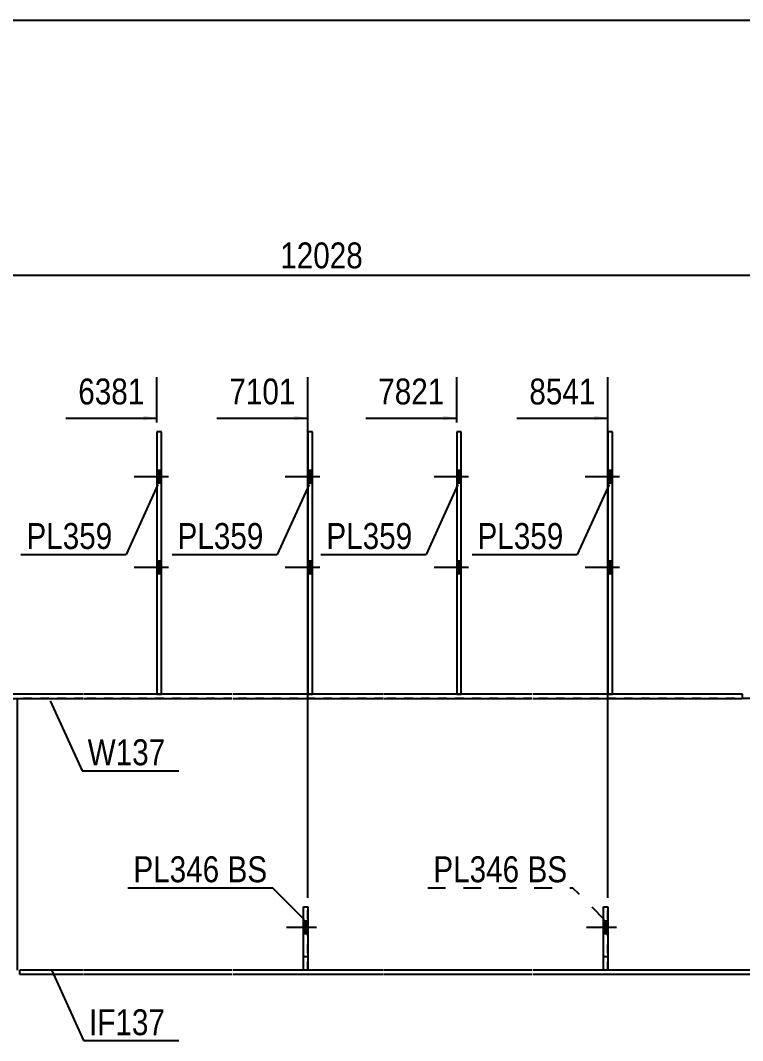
# Model space of a CAD drawing. Header units: millimetres. Extents: x 2 to 405, y 5 to 282.
# Drawn here: x 176 to 255.8, y 169.3 to 282 of the extents above; entities that cross this region are included whole.
import ezdxf

# ---------------------------------------------------------------- set-up
doc = ezdxf.new("R2010")
doc.units = ezdxf.units.MM
doc.linetypes.add('DXK_LINE_DOT1', pattern=[1.8814, 0.9407, -0.9407])
doc.linetypes.add('DXK_LINE_DOT2', pattern=[3.9198, 1.9599, -1.9599])
doc.styles.add('Arial Narrow', font='ARIALN.TTF', dxfattribs={"height": 0.2})

# ---------------------------------------------------------------- blocks, each defined once
blk = doc.blocks.new('Unknown-624480535-5890')
at = {"color": 5, "linetype": 'Continuous'}
blk.add_line((405, 282), (5, 282), dxfattribs=at)
blk = doc.blocks.new('Part-624480535-1279 - 1213')
at = {"color": 2, "linetype": 'Continuous'}
for p, q in [((224.75, 236.55), (224.25, 236.55)), ((224.25, 236.55), (224.25, 207.55)), ((224.75, 207.55), (224.75, 236.55))]:
    blk.add_line(p, q, dxfattribs=at)
at = {"color": 7, "linetype": 'DXK_LINE_DOT1'}
blk.add_line((224.25, 207.55), (224.75, 207.55), dxfattribs=at)
blk = doc.blocks.new('Bolt-624480535-1350 - 1213')
at = {"linetype": 'Continuous'}
for points in [[(208.3, 230.85), (208.3, 232.25), (207.8, 232.25), (207.8, 230.85)], [(208.3, 230.85), (208.3, 232.25), (207.8, 232.25), (207.8, 230.85)], [(208.3, 220.85), (208.3, 222.25), (207.8, 222.25), (207.8, 220.85)], [(208.3, 220.85), (208.3, 222.25), (207.8, 222.25), (207.8, 220.85)]]:
    blk.add_hatch(color=3, dxfattribs=at).paths.add_polyline_path(points)
at = {"color": 3, "linetype": 'Continuous'}
for p, q in [((208.3, 232.25), (207.8, 232.25)), ((208.3, 232.25), (207.8, 232.25)), ((209.1, 231.55), (205.3, 231.55)), ((209.1, 231.55), (205.3, 231.55)), ((208.3, 230.85), (207.8, 230.85)), ((208.3, 230.85), (207.8, 230.85)), ((208.3, 222.25), (207.8, 222.25)), ((208.3, 222.25), (207.8, 222.25)), ((209.1, 221.55), (205.3, 221.55)), ((209.1, 221.55), (205.3, 221.55)), ((208.3, 220.85), (207.8, 220.85)), ((208.3, 220.85), (207.8, 220.85))]:
    blk.add_line(p, q, dxfattribs=at)
blk = doc.blocks.new('Part-624480535-1230 - 1213')
at = {"color": 2, "linetype": 'Continuous'}
for p, q in [((175.65, 207.05), (175.65, 177.05)), ((366.11, 177.05), (366.19, 177.05))]:
    blk.add_line(p, q, dxfattribs=at)
at = {"color": 7, "linetype": 'DXK_LINE_DOT1'}
for p, q in [((182.95, 207.05), (175.65, 207.05)), ((199.4, 207.05), (183.05, 207.05)), ((216.1, 207.05), (199.5, 207.05)), ((232.55, 207.05), (216.2, 207.05)), ((268.14, 207.05), (232.65, 207.05)), ((284.59, 207.05), (268.24, 207.05)), ((301.29, 207.05), (284.69, 207.05)), ((317.74, 207.05), (301.39, 207.05)), ((334.44, 207.05), (317.84, 207.05)), ((370.96, 207.05), (334.54, 207.05)), ((366.19, 177.05), (370.96, 207.05)), ((182.95, 177.05), (175.65, 177.05)), ((199.4, 177.05), (183.05, 177.05)), ((216.1, 177.05), (199.5, 177.05)), ((232.55, 177.05), (216.2, 177.05)), ((268.14, 177.05), (232.65, 177.05)), ((284.59, 177.05), (268.24, 177.05)), ((301.29, 177.05), (284.69, 177.05)), ((317.74, 177.05), (301.39, 177.05)), ((334.44, 177.05), (317.84, 177.05)), ((366.19, 177.05), (334.54, 177.05))]:
    blk.add_line(p, q, dxfattribs=at)
blk = doc.blocks.new('Part-624480535-1290 - 1213')
at = {"color": 2, "linetype": 'Continuous'}
for p, q in [((241.45, 236.55), (240.95, 236.55)), ((240.95, 236.55), (240.95, 207.55)), ((241.45, 207.55), (241.45, 236.55))]:
    blk.add_line(p, q, dxfattribs=at)
at = {"color": 7, "linetype": 'DXK_LINE_DOT1'}
blk.add_line((240.95, 207.55), (241.45, 207.55), dxfattribs=at)
blk = doc.blocks.new('Bolt-624480535-1354 - 1213')
at = {"linetype": 'Continuous'}
blk.add_hatch(color=3, dxfattribs=at).paths.add_polyline_path([(207.8, 181.05), (207.8, 182.45), (207.3, 182.45), (207.3, 181.05)])
at = {"color": 3, "linetype": 'Continuous'}
for p, q in [((208.75, 181.75), (205.45, 181.75)), ((207.8, 182.45), (207.3, 182.45)), ((207.8, 181.05), (207.3, 181.05))]:
    blk.add_line(p, q, dxfattribs=at)
blk = doc.blocks.new('Part-624480535-1233 - 1213')
at = {"color": 2, "linetype": 'Continuous'}
for p, q in [((145.65, 207.55), (145.65, 207.05)), ((182.95, 207.55), (145.65, 207.55)), ((199.4, 207.55), (183.05, 207.55)), ((216.1, 207.55), (199.5, 207.55)), ((232.55, 207.55), (216.2, 207.55)), ((255.84, 207.55), (232.65, 207.55)), ((255.84, 207.05), (255.84, 207.55)), ((145.65, 207.05), (182.95, 207.05)), ((183.05, 207.05), (199.4, 207.05)), ((199.5, 207.05), (216.1, 207.05)), ((216.2, 207.05), (232.55, 207.05)), ((232.65, 207.05), (255.84, 207.05))]:
    blk.add_line(p, q, dxfattribs=at)
blk = doc.blocks.new('Part-624480535-1236 - 1213')
at = {"color": 2, "linetype": 'Continuous'}
for p, q in [((182.95, 177.05), (175.95, 177.05)), ((199.4, 177.05), (183.05, 177.05)), ((207.3, 177.05), (199.5, 177.05)), ((216.1, 177.05), (207.8, 177.05)), ((232.55, 177.05), (216.2, 177.05)), ((240.45, 177.05), (232.65, 177.05)), ((261.14, 177.05), (240.95, 177.05)), ((261.14, 176.55), (261.14, 177.05)), ((182.95, 176.55), (175.95, 176.55)), ((199.4, 176.55), (183.05, 176.55)), ((216.1, 176.55), (199.5, 176.55)), ((232.55, 176.55), (216.2, 176.55)), ((261.14, 176.55), (232.65, 176.55))]:
    blk.add_line(p, q, dxfattribs=at)
at = {"color": 7, "linetype": 'DXK_LINE_DOT1'}
blk.add_line((175.95, 176.55), (175.95, 177.05), dxfattribs=at)
blk = doc.blocks.new('Part-624480535-1287 - 1213')
at = {"color": 2, "linetype": 'Continuous'}
for p, q in [((207.3, 177.05), (207.3, 184.05)), ((207.3, 184.05), (207.8, 184.05)), ((207.8, 184.05), (207.8, 177.05)), ((207.8, 177.05), (207.3, 177.05))]:
    blk.add_line(p, q, dxfattribs=at)
blk = doc.blocks.new('Part-624480535-1278 - 1213')
at = {"color": 2, "linetype": 'Continuous'}
for p, q in [((191.6, 236.55), (191.1, 236.55)), ((191.1, 236.55), (191.1, 207.55)), ((191.6, 207.55), (191.6, 236.55))]:
    blk.add_line(p, q, dxfattribs=at)
at = {"color": 7, "linetype": 'DXK_LINE_DOT1'}
blk.add_line((191.1, 207.55), (191.6, 207.55), dxfattribs=at)
blk = doc.blocks.new('Bolt-624480535-1345 - 1213')
at = {"linetype": 'Continuous'}
for points in [[(191.6, 230.85), (191.6, 232.25), (191.1, 232.25), (191.1, 230.85)], [(191.6, 230.85), (191.6, 232.25), (191.1, 232.25), (191.1, 230.85)], [(191.6, 220.85), (191.6, 222.25), (191.1, 222.25), (191.1, 220.85)], [(191.6, 220.85), (191.6, 222.25), (191.1, 222.25), (191.1, 220.85)]]:
    blk.add_hatch(color=3, dxfattribs=at).paths.add_polyline_path(points)
at = {"color": 3, "linetype": 'Continuous'}
for p, q in [((191.6, 232.25), (191.1, 232.25)), ((191.6, 232.25), (191.1, 232.25)), ((192.4, 231.55), (188.6, 231.55)), ((192.4, 231.55), (188.6, 231.55)), ((191.6, 230.85), (191.1, 230.85)), ((191.6, 230.85), (191.1, 230.85)), ((191.6, 222.25), (191.1, 222.25)), ((191.6, 222.25), (191.1, 222.25)), ((192.4, 221.55), (188.6, 221.55)), ((192.4, 221.55), (188.6, 221.55)), ((191.6, 220.85), (191.1, 220.85)), ((191.6, 220.85), (191.1, 220.85))]:
    blk.add_line(p, q, dxfattribs=at)
blk = doc.blocks.new('Bolt-624480535-1346 - 1213')
at = {"linetype": 'Continuous'}
for points in [[(224.75, 230.85), (224.75, 232.25), (224.25, 232.25), (224.25, 230.85)], [(224.75, 230.85), (224.75, 232.25), (224.25, 232.25), (224.25, 230.85)], [(224.75, 220.85), (224.75, 222.25), (224.25, 222.25), (224.25, 220.85)], [(224.75, 220.85), (224.75, 222.25), (224.25, 222.25), (224.25, 220.85)]]:
    blk.add_hatch(color=3, dxfattribs=at).paths.add_polyline_path(points)
at = {"color": 3, "linetype": 'Continuous'}
for p, q in [((224.75, 232.25), (224.25, 232.25)), ((224.75, 232.25), (224.25, 232.25)), ((225.55, 231.55), (221.75, 231.55)), ((225.55, 231.55), (221.75, 231.55)), ((224.75, 230.85), (224.25, 230.85)), ((224.75, 230.85), (224.25, 230.85)), ((224.75, 222.25), (224.25, 222.25)), ((224.75, 222.25), (224.25, 222.25)), ((225.55, 221.55), (221.75, 221.55)), ((225.55, 221.55), (221.75, 221.55)), ((224.75, 220.85), (224.25, 220.85)), ((224.75, 220.85), (224.25, 220.85))]:
    blk.add_line(p, q, dxfattribs=at)
blk = doc.blocks.new('Part-624480535-1283 - 1213')
at = {"color": 2, "linetype": 'Continuous'}
for p, q in [((208.3, 236.55), (207.8, 236.55)), ((207.8, 236.55), (207.8, 207.55)), ((208.3, 207.55), (208.3, 236.55))]:
    blk.add_line(p, q, dxfattribs=at)
at = {"color": 7, "linetype": 'DXK_LINE_DOT1'}
blk.add_line((207.8, 207.55), (208.3, 207.55), dxfattribs=at)
blk = doc.blocks.new('Part-624480535-1284 - 1213')
at = {"color": 7, "linetype": 'DXK_LINE_DOT1'}
for p, q in [((207.3, 177.05), (207.3, 184.05)), ((207.3, 184.05), (207.8, 184.05)), ((207.8, 177.05), (207.8, 184.05)), ((207.3, 178.55), (207.8, 178.55))]:
    blk.add_line(p, q, dxfattribs=at)
blk = doc.blocks.new('Part-624480535-1291 - 1213')
at = {"color": 7, "linetype": 'DXK_LINE_DOT1'}
for p, q in [((240.45, 177.05), (240.45, 184.05)), ((240.45, 184.05), (240.95, 184.05)), ((240.95, 177.05), (240.95, 184.05)), ((240.45, 178.55), (240.95, 178.55))]:
    blk.add_line(p, q, dxfattribs=at)
blk = doc.blocks.new('Part-624480535-1294 - 1213')
at = {"color": 2, "linetype": 'Continuous'}
for p, q in [((240.45, 177.05), (240.45, 184.05)), ((240.45, 184.05), (240.95, 184.05)), ((240.95, 184.05), (240.95, 177.05)), ((240.95, 177.05), (240.45, 177.05))]:
    blk.add_line(p, q, dxfattribs=at)
blk = doc.blocks.new('Bolt-624480535-1351 - 1213')
at = {"color": 3, "linetype": 'DXK_LINE_DOT2'}
for p, q in [((207.8, 182.45), (207.3, 182.45)), ((208.6, 181.75), (207.3, 181.75)), ((207.8, 181.05), (207.3, 181.05))]:
    blk.add_line(p, q, dxfattribs=at)
blk = doc.blocks.new('Bolt-624480535-1357 - 1213')
at = {"linetype": 'Continuous'}
for points in [[(241.45, 230.85), (241.45, 232.25), (240.95, 232.25), (240.95, 230.85)], [(241.45, 230.85), (241.45, 232.25), (240.95, 232.25), (240.95, 230.85)], [(241.45, 220.85), (241.45, 222.25), (240.95, 222.25), (240.95, 220.85)], [(241.45, 220.85), (241.45, 222.25), (240.95, 222.25), (240.95, 220.85)]]:
    blk.add_hatch(color=3, dxfattribs=at).paths.add_polyline_path(points)
at = {"color": 3, "linetype": 'Continuous'}
for p, q in [((241.45, 232.25), (240.95, 232.25)), ((241.45, 232.25), (240.95, 232.25)), ((242.25, 231.55), (238.45, 231.55)), ((242.25, 231.55), (238.45, 231.55)), ((241.45, 230.85), (240.95, 230.85)), ((241.45, 230.85), (240.95, 230.85)), ((241.45, 222.25), (240.95, 222.25)), ((241.45, 222.25), (240.95, 222.25)), ((242.25, 221.55), (238.45, 221.55)), ((242.25, 221.55), (238.45, 221.55)), ((241.45, 220.85), (240.95, 220.85)), ((241.45, 220.85), (240.95, 220.85))]:
    blk.add_line(p, q, dxfattribs=at)
blk = doc.blocks.new('Bolt-624480535-1358 - 1213')
at = {"color": 3, "linetype": 'DXK_LINE_DOT2'}
for p, q in [((240.95, 182.45), (240.45, 182.45)), ((241.75, 181.75), (240.45, 181.75)), ((240.95, 181.05), (240.45, 181.05))]:
    blk.add_line(p, q, dxfattribs=at)
blk = doc.blocks.new('Bolt-624480535-1361 - 1213')
at = {"linetype": 'Continuous'}
blk.add_hatch(color=3, dxfattribs=at).paths.add_polyline_path([(240.95, 181.05), (240.95, 182.45), (240.45, 182.45), (240.45, 181.05)])
at = {"color": 3, "linetype": 'Continuous'}
for p, q in [((241.9, 181.75), (238.6, 181.75)), ((240.95, 182.45), (240.45, 182.45)), ((240.95, 181.05), (240.45, 181.05))]:
    blk.add_line(p, q, dxfattribs=at)
blk = doc.blocks.new('StraightDimension-624480535-7227 - 1213')
at = {"color": 7, "linetype": 'Continuous'}
blk.add_line((44.47, 253.85), (374.15, 253.85), dxfattribs=at)
at = {"color": 0}
blk.add_wipeout([(214.48, 254), (214.48, 258.2), (204.14, 258.2), (204.14, 254)], dxfattribs=at)
at = {"color": 3, "style": 'Arial Narrow'}
blk.add_text('12028', height=2.863, dxfattribs=at).set_placement((204.74, 254.6))
blk = doc.blocks.new('StraightDimension-624480535-11498 - 1213')
at = {"linetype": 'Continuous'}
blk.add_hatch(color=7, dxfattribs=at).paths.add_polyline_path([(206.3, 238.31), (207.8, 238.06), (206.3, 237.81)])
at = {"color": 7, "linetype": 'Continuous'}
for p, q in [((207.8, 185.05), (207.8, 242.56)), ((197.74, 238.06), (207.8, 238.06))]:
    blk.add_line(p, q, dxfattribs=at)
at = {"color": 0}
blk.add_wipeout([(207.03, 238.96), (207.03, 243.16), (198.52, 243.16), (198.52, 238.96)], dxfattribs=at)
at = {"color": 3, "style": 'Arial Narrow'}
blk.add_text('7101', height=2.863, dxfattribs=at).set_placement((199.12, 239.56))
blk = doc.blocks.new('StraightDimension-624480535-11496 - 1213')
at = {"linetype": 'Continuous'}
blk.add_hatch(color=7, dxfattribs=at).paths.add_polyline_path([(239.45, 238.31), (240.95, 238.06), (239.45, 237.81)])
at = {"color": 7, "linetype": 'Continuous'}
for p, q in [((240.95, 185.05), (240.95, 242.56)), ((230.89, 238.06), (240.95, 238.06))]:
    blk.add_line(p, q, dxfattribs=at)
at = {"color": 0}
blk.add_wipeout([(240.18, 238.96), (240.18, 243.16), (231.67, 243.16), (231.67, 238.96)], dxfattribs=at)
at = {"color": 3, "style": 'Arial Narrow'}
blk.add_text('8541', height=2.863, dxfattribs=at).set_placement((232.27, 239.56))
blk = doc.blocks.new('StraightDimension-624480535-11497 - 1213')
at = {"linetype": 'Continuous'}
blk.add_hatch(color=7, dxfattribs=at).paths.add_polyline_path([(222.75, 238.31), (224.25, 238.06), (222.75, 237.81)])
at = {"color": 7, "linetype": 'Continuous'}
for p, q in [((224.25, 237.55), (224.25, 242.56)), ((214.19, 238.06), (224.25, 238.06))]:
    blk.add_line(p, q, dxfattribs=at)
at = {"color": 0}
blk.add_wipeout([(223.48, 238.96), (223.48, 243.16), (214.97, 243.16), (214.97, 238.96)], dxfattribs=at)
at = {"color": 3, "style": 'Arial Narrow'}
blk.add_text('7821', height=2.863, dxfattribs=at).set_placement((215.57, 239.56))
blk = doc.blocks.new('StraightDimension-624480535-11499 - 1213')
at = {"linetype": 'Continuous'}
blk.add_hatch(color=7, dxfattribs=at).paths.add_polyline_path([(189.6, 238.31), (191.1, 238.06), (189.6, 237.81)])
at = {"color": 7, "linetype": 'Continuous'}
for p, q in [((191.1, 237.55), (191.1, 242.56)), ((181.04, 238.06), (191.1, 238.06))]:
    blk.add_line(p, q, dxfattribs=at)
at = {"color": 0}
blk.add_wipeout([(190.33, 238.96), (190.33, 243.16), (181.82, 243.16), (181.82, 238.96)], dxfattribs=at)
at = {"color": 3, "style": 'Arial Narrow'}
blk.add_text('6381', height=2.863, dxfattribs=at).set_placement((182.42, 239.56))
blk = doc.blocks.new('MarkSet-624480535-9826 - 1213')
at = {"color": 7, "linetype": 'DXK_LINE_DOT2'}
for p in [(221.06, 186.16), (240.58, 182.62)]:
    blk.add_line(p, (237.05, 186.16), dxfattribs=at)
at = {"color": 0}
for points in [[(231.17, 186.76), (231.17, 189.76), (221.66, 189.76), (221.66, 186.76)], [(236.45, 186.76), (236.45, 189.76), (232.07, 189.76), (232.07, 186.76)]]:
    blk.add_wipeout(points, dxfattribs=at)
for points in [[(231.17, 186.76), (231.17, 189.76), (221.66, 189.76), (221.66, 186.76)], [(236.45, 186.76), (236.45, 189.76), (232.07, 189.76), (232.07, 186.76)]]:
    blk.add_wipeout(points, dxfattribs=at)
at = {"color": 3, "style": 'Arial Narrow'}
for s, p in [('PL346', (221.66, 186.76)), ('BS', (232.07, 186.76))]:
    blk.add_text(s, height=2.863, dxfattribs=at).set_placement(p)
blk = doc.blocks.new('Mark-624480535-6197 - 1213')
at = {"color": 7, "linetype": 'Continuous'}
for p in [(207.93, 230.72), (192.79, 222.99)]:
    blk.add_line(p, (204.4, 222.99), dxfattribs=at)
at = {"color": 0}
blk.add_wipeout([(202.9, 223.59), (202.9, 226.59), (193.39, 226.59), (193.39, 223.59)], dxfattribs=at)
blk.add_wipeout([(202.9, 223.59), (202.9, 226.59), (193.39, 226.59), (193.39, 223.59)], dxfattribs=at)
at = {"color": 3, "style": 'Arial Narrow'}
blk.add_text('PL359', height=2.863, dxfattribs=at).set_placement((193.39, 223.59))
blk = doc.blocks.new('Mark-624480535-6200 - 1213')
at = {"color": 7, "linetype": 'Continuous'}
for p in [(241.08, 230.72), (225.94, 222.99)]:
    blk.add_line(p, (237.55, 222.99), dxfattribs=at)
at = {"color": 0}
blk.add_wipeout([(236.05, 223.59), (236.05, 226.59), (226.54, 226.59), (226.54, 223.59)], dxfattribs=at)
blk.add_wipeout([(236.05, 223.59), (236.05, 226.59), (226.54, 226.59), (226.54, 223.59)], dxfattribs=at)
at = {"color": 3, "style": 'Arial Narrow'}
blk.add_text('PL359', height=2.863, dxfattribs=at).set_placement((226.54, 223.59))
blk = doc.blocks.new('Mark-624480535-6265 - 1213')
at = {"color": 7, "linetype": 'Continuous'}
for p in [(191.23, 230.72), (176.09, 222.99)]:
    blk.add_line(p, (187.7, 222.99), dxfattribs=at)
at = {"color": 0}
blk.add_wipeout([(186.2, 223.59), (186.2, 226.59), (176.69, 226.59), (176.69, 223.59)], dxfattribs=at)
blk.add_wipeout([(186.2, 223.59), (186.2, 226.59), (176.69, 226.59), (176.69, 223.59)], dxfattribs=at)
at = {"color": 3, "style": 'Arial Narrow'}
blk.add_text('PL359', height=2.863, dxfattribs=at).set_placement((176.69, 223.59))
blk = doc.blocks.new('Mark-624480535-6268 - 1213')
at = {"color": 7, "linetype": 'Continuous'}
for p in [(224.38, 230.72), (209.24, 222.99)]:
    blk.add_line(p, (220.85, 222.99), dxfattribs=at)
at = {"color": 0}
blk.add_wipeout([(219.35, 223.59), (219.35, 226.59), (209.84, 226.59), (209.84, 223.59)], dxfattribs=at)
blk.add_wipeout([(219.35, 223.59), (219.35, 226.59), (209.84, 226.59), (209.84, 223.59)], dxfattribs=at)
at = {"color": 3, "style": 'Arial Narrow'}
blk.add_text('PL359', height=2.863, dxfattribs=at).set_placement((209.84, 223.59))
blk = doc.blocks.new('Mark-624480535-6280 - 1213')
at = {"color": 7, "linetype": 'Continuous'}
for p, q in [((179.33, 206.82), (182.86, 199.09)), ((182.86, 199.09), (193.55, 199.09))]:
    blk.add_line(p, q, dxfattribs=at)
at = {"color": 0}
blk.add_wipeout([(192.05, 199.69), (192.05, 202.69), (183.46, 202.69), (183.46, 199.69)], dxfattribs=at)
blk.add_wipeout([(192.05, 199.69), (192.05, 202.69), (183.46, 202.69), (183.46, 199.69)], dxfattribs=at)
at = {"color": 3, "style": 'Arial Narrow'}
blk.add_text('W137', height=2.863, dxfattribs=at).set_placement((183.46, 199.69))
blk = doc.blocks.new('Mark-624480535-6289 - 1213')
at = {"color": 7, "linetype": 'Continuous'}
for p, q in [((179.48, 177), (183.01, 169.26)), ((183.01, 169.26), (193.52, 169.26))]:
    blk.add_line(p, q, dxfattribs=at)
at = {"color": 0}
blk.add_wipeout([(192.02, 169.86), (192.02, 172.86), (183.61, 172.86), (183.61, 169.86)], dxfattribs=at)
blk.add_wipeout([(192.02, 169.86), (192.02, 172.86), (183.61, 172.86), (183.61, 169.86)], dxfattribs=at)
at = {"color": 3, "style": 'Arial Narrow'}
blk.add_text('IF137', height=2.863, dxfattribs=at).set_placement((183.61, 169.86))
blk = doc.blocks.new('MarkSet-624480535-9820 - 1213')
at = {"color": 7, "linetype": 'Continuous'}
for p in [(187.91, 186.16), (207.43, 182.62)]:
    blk.add_line(p, (203.9, 186.16), dxfattribs=at)
at = {"color": 0}
for points in [[(198.02, 186.76), (198.02, 189.76), (188.51, 189.76), (188.51, 186.76)], [(203.3, 186.76), (203.3, 189.76), (198.92, 189.76), (198.92, 186.76)]]:
    blk.add_wipeout(points, dxfattribs=at)
for points in [[(198.02, 186.76), (198.02, 189.76), (188.51, 189.76), (188.51, 186.76)], [(203.3, 186.76), (203.3, 189.76), (198.92, 189.76), (198.92, 186.76)]]:
    blk.add_wipeout(points, dxfattribs=at)
at = {"color": 3, "style": 'Arial Narrow'}
for s, p in [('PL346', (188.51, 186.76)), ('BS', (198.92, 186.76))]:
    blk.add_text(s, height=2.863, dxfattribs=at).set_placement(p)

msp = doc.modelspace()

# ---------------------------------------------------------------- block references
for name in ['Unknown-624480535-5890', 'Part-624480535-1278 - 1213', 'Part-624480535-1283 - 1213', 'Part-624480535-1279 - 1213', 'Part-624480535-1290 - 1213', 'Bolt-624480535-1345 - 1213', 'Bolt-624480535-1350 - 1213', 'Bolt-624480535-1346 - 1213', 'Bolt-624480535-1357 - 1213', 'Part-624480535-1233 - 1213', 'Part-624480535-1230 - 1213', 'Part-624480535-1287 - 1213', 'Part-624480535-1284 - 1213', 'Part-624480535-1291 - 1213', 'Part-624480535-1294 - 1213', 'Bolt-624480535-1354 - 1213', 'Bolt-624480535-1351 - 1213', 'Bolt-624480535-1361 - 1213', 'Bolt-624480535-1358 - 1213', 'Part-624480535-1236 - 1213']:
    msp.add_blockref(name, (0, 0))

# ---------------------------------------------------------------- next in the draw order: block references
for name in ['StraightDimension-624480535-7227 - 1213', 'Mark-624480535-6280 - 1213', 'Mark-624480535-6289 - 1213']:
    msp.add_blockref(name, (0, 0))

# ---------------------------------------------------------------- next in the draw order: block references
for name in ['StraightDimension-624480535-11499 - 1213', 'StraightDimension-624480535-11498 - 1213', 'StraightDimension-624480535-11497 - 1213', 'StraightDimension-624480535-11496 - 1213', 'Mark-624480535-6265 - 1213', 'Mark-624480535-6268 - 1213']:
    msp.add_blockref(name, (0, 0))

# ---------------------------------------------------------------- next in the draw order: block references
for name in ['Mark-624480535-6197 - 1213', 'Mark-624480535-6200 - 1213', 'MarkSet-624480535-9820 - 1213', 'MarkSet-624480535-9826 - 1213']:
    msp.add_blockref(name, (0, 0))

doc.saveas('drawing.dxf')
